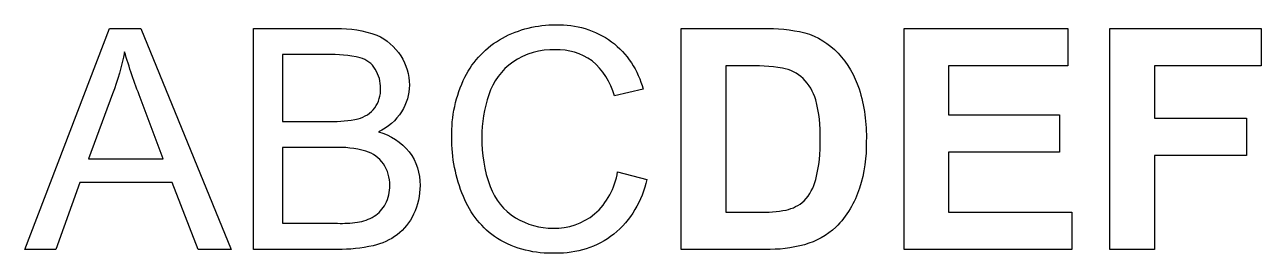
# Model space of a CAD drawing. Header units: millimetres. Extents: x 10 to 66, y 9.7 to 20.
import ezdxf

# ---------------------------------------------------------------- set-up
doc = ezdxf.new("R2010")
doc.units = ezdxf.units.MM
doc.layers.get('0').update_dxf_attribs({"lineweight": 25, "true_color": 0xffffff})

msp = doc.modelspace()

# ---------------------------------------------------------------- linework, layer by layer
at = {"flags": 128}
for points in [[(10, 9.829), (13.84, 19.829), (15.266, 19.829), (19.359, 9.829), (17.851, 9.829), (16.685, 12.858), (12.503, 12.858), (11.405, 9.829)], [(49.843, 9.829), (49.843, 19.829), (57.258, 19.829), (57.258, 18.138), (51.862, 18.138), (51.862, 15.921), (56.882, 15.921), (56.882, 14.236), (51.862, 14.236), (51.862, 11.514), (57.449, 11.514), (57.449, 9.829)], [(59.173, 9.829), (59.173, 19.829), (66.028, 19.829), (66.028, 18.138), (61.192, 18.138), (61.192, 15.771), (65.366, 15.771), (65.366, 14.079), (61.192, 14.079), (61.192, 9.829)]]:
    msp.add_lwpolyline(points, close=True, dxfattribs=at)
for points in [[(20.36, 9.829), (20.36, 19.829), (24.112, 19.829, -0.101345), (25.95, 19.526, -0.155055), (27.035, 18.591, -0.142579), (27.427, 17.271, -0.141304), (27.079, 16.064, -0.143013), (26.028, 15.15, -0.163538), (27.423, 14.243, -0.168329), (27.911, 12.729, -0.116197), (27.614, 11.422, -0.118811), (26.881, 10.491, -0.099101), (25.786, 9.997, -0.06112), (24.173, 9.829)], [(36.866, 13.336), (38.189, 13.001, -0.167453), (36.692, 10.515, -0.173432), (34.049, 9.659, -0.145701), (31.419, 10.317, -0.152604), (29.877, 12.224, -0.101451), (29.349, 14.905, -0.120062), (29.946, 17.63, -0.153347), (31.644, 19.396, -0.127948), (34.069, 20, -0.165199), (36.593, 19.236, -0.167022), (38.019, 17.087), (36.716, 16.78, 0.15602), (35.706, 18.37, 0.165889), (34.042, 18.868, 0.15893), (32.115, 18.315, 0.161763), (31.027, 16.832, 0.081983), (30.713, 14.911, 0.093314), (31.085, 12.684, 0.170262), (32.241, 11.262, 0.138492), (33.939, 10.791, 0.180382), (35.822, 11.432, 0.170149)], [(39.749, 19.829), (43.44, 19.829, -0.066651), (45.343, 19.638, -0.13445), (46.85, 18.718, -0.108888), (47.805, 17.098, -0.081368), (48.133, 14.734, -0.082349), (47.826, 12.606, -0.118801), (46.755, 10.839, -0.116207), (45.336, 10.041, -0.074054), (43.549, 9.829), (39.749, 9.829)], [(12.885, 13.936), (16.276, 13.936), (15.232, 16.705, -0.020028), (14.523, 18.779, -0.038979), (13.984, 16.869)], [(21.683, 15.628), (23.846, 15.628, 0.065947), (25.108, 15.744, 0.166525), (25.868, 16.241, 0.162771), (26.124, 17.115, 0.144165), (25.885, 17.991, 0.18321), (25.203, 18.51, 0.067339), (23.682, 18.649), (21.683, 18.649)], [(41.768, 18.138), (41.768, 11.514), (43.276, 11.514, 0.05583), (44.497, 11.61, 0.124678), (45.312, 12.026, 0.132218), (45.841, 12.991, 0.07098), (46.045, 14.823, 0.075421), (45.841, 16.603, 0.124877), (45.268, 17.572, 0.138766), (44.333, 18.042, 0.045436), (42.676, 18.138)], [(21.683, 11.01), (24.173, 11.01, 0.039395), (25.073, 11.057, 0.094848), (25.837, 11.33, 0.131837), (26.342, 11.886, 0.126312), (26.54, 12.729, 0.156179), (26.253, 13.701, 0.167295), (25.459, 14.28, 0.075144), (23.996, 14.447), (21.683, 14.447)]]:
    msp.add_lwpolyline(points, format="xyb", close=True, dxfattribs=at)

doc.saveas('drawing.dxf')
